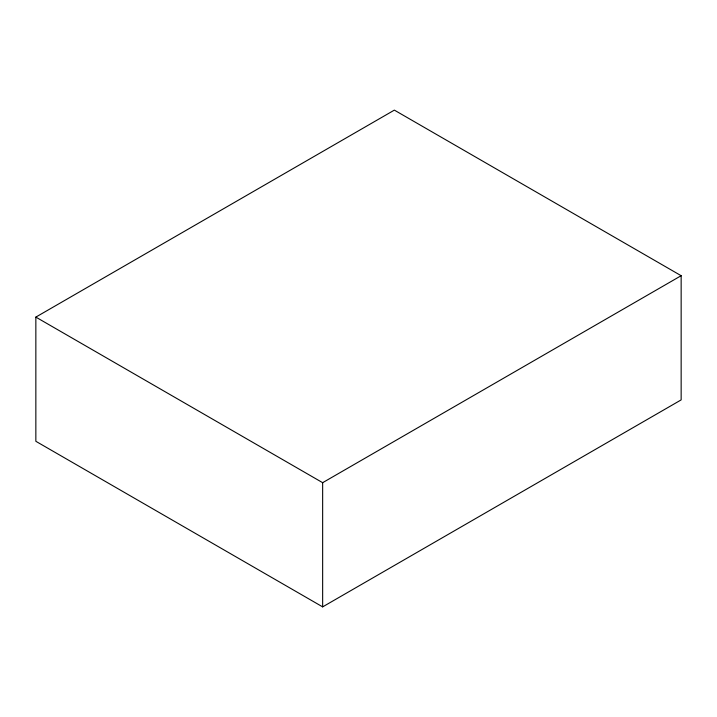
<?xml version="1.0" encoding="UTF-8"?>
<svg xmlns="http://www.w3.org/2000/svg" width="717" height="717" viewBox="0 0 717 717"><rect width="100%" height="100%" fill="white"/><g stroke="black" fill="none" stroke-linecap="round" stroke-linejoin="round"><path stroke-width="1.08" d="M35.85 317.102L394.35 110.122L681.15 275.704L681.15 399.898L322.65 606.878L35.85 441.296L35.85 317.102L322.65 482.684L681.15 275.704M322.65 482.684L322.65 606.878"/></g></svg>
